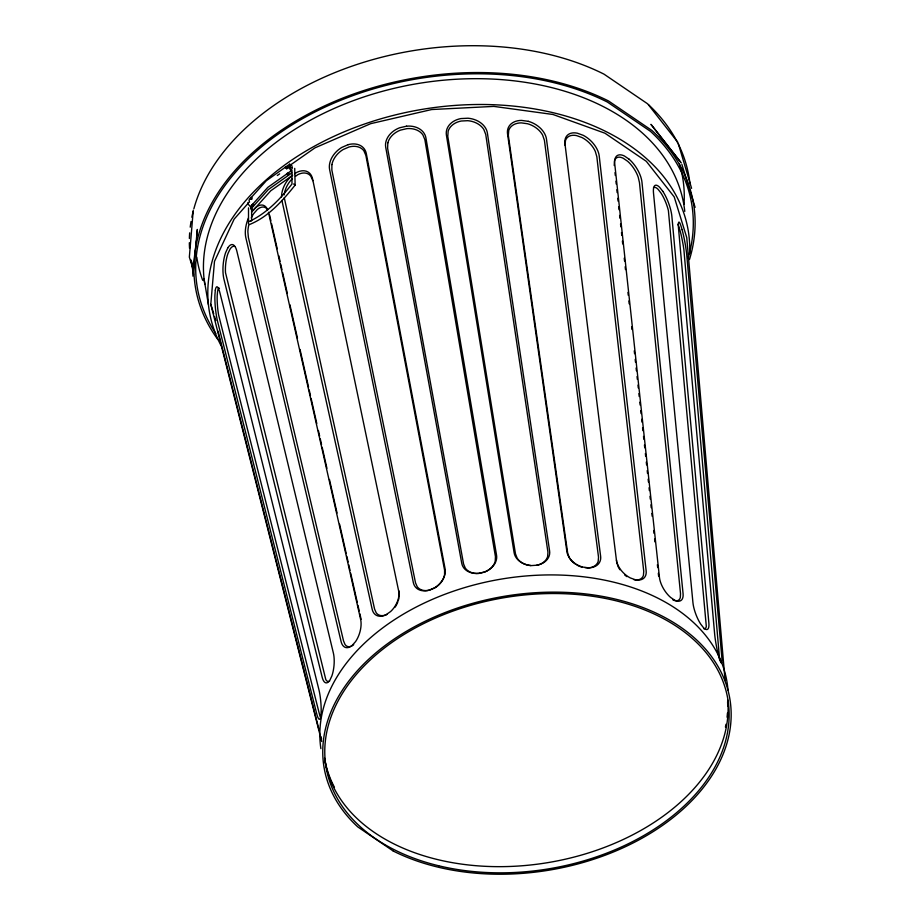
<?xml version="1.0" encoding="UTF-8"?>
<svg xmlns="http://www.w3.org/2000/svg" width="920" height="920" viewBox="0 0 920 920"><rect width="100%" height="100%" fill="white"/><g stroke="black" fill="none" stroke-linecap="round" stroke-linejoin="round"><path stroke-width="1.38" d="M691.587 188.335L678.385 143.819M614.226 165.508L614.468 160.977A19.136 8.878 57.6 0 1 623.162 158.217L627.543 161.195A19.136 8.878 57.6 0 1 638.181 177.089L639.481 182.677L680.524 593.664L680.317 597.551A16.364 7.59 57.6 0 1 672.888 599.897M251.275 198.467L251.033 197.34L250.159 199.007L250.918 199.157L251.896 197.616L251.792 199.433M565.098 145.326L565.466 140.587A19.136 11.592 44 0 1 576.506 135.573L582.015 137.551A19.136 11.592 44 0 1 595.274 151.328L596.85 156.768L643.747 571.354L643.425 575.425A16.364 9.913 44 0 1 633.995 579.715M193.257 210.243L189.347 257.117L192.659 267.835M192.867 276.115L197.351 229.436L196.868 235.071M194.085 267.467L194.568 261.832M195.052 256.197L195.534 250.562M195.902 246.341L196.386 240.706M321.666 741.462L210.795 304.29L214.486 261.383L234.14 219.121L248.423 202.986M287.58 173.983L288.443 174.949L289.041 173.592L288.075 173.351M248.066 202.446L247.756 203.757L250.516 206.666L251.01 208.886L253.702 209.806L270.744 190.785L292.652 175.283M294.722 168.36L295.136 185.092C282.566 200.847 268.272 217.051 249.205 224.652L248.515 223.744L248.515 207.874M251.689 212.06L255.611 207.632A20.688 10.614 -72.7 0 1 267.662 209.771M250.516 206.666L267.789 187.392L291.157 170.833L288.868 167.509L289.052 166.313L290.168 166.405L289.673 164.197L266.294 180.745L249.021 200.031L249.515 202.25M251.01 208.886L268.283 189.6L291.651 173.052L291.157 170.833M277.311 175.513L279.645 173.857M286.661 168.889L290.168 166.405M290.536 164.933L314.985 147.844L370.679 123.671L431.687 109.537L493.856 106.398L552.966 114.482L604.969 133.216L646.323 161.333L674.222 196.926L686.745 237.555L725.098 680.547M294.803 173.73L296.608 172.465A20.688 13.305 -58.2 0 1 312.593 178.952L398.889 592.089M295.469 176.329L297.976 174.57A19.136 12.305 -58.2 0 1 310.856 176.237L312.811 180.653M286.614 166.819L287.477 167.785L286.361 168.578M250.941 221.133L249.745 221.26C266.95 213.026 280.37 198.869 291.962 184.034L291.95 169.855M584.786 567.559L587.466 567.928A16.364 11.592 27 0 0 598.172 561.476L598.529 557.209L544.422 140.334L542.616 135.056A19.136 13.558 27 0 0 527.528 123.74L521.26 122.877A19.136 13.558 27 0 0 508.737 130.433L508.334 135.401L567.663 552.989L569.216 557.52A16.364 11.592 27 0 0 575.678 564.282M291.663 167.808L290.697 167.647L290.524 168.624L291.26 170.154M293.63 183.965L295.136 185.092M289.673 164.197L291.812 165.611L292.411 168.268M648.439 104.788L677.833 142.301M681.329 162.955L650.957 124.349L680.259 161.736M681.881 164.461L695.106 207.345M210.795 304.29L213.716 313.766M214.555 316.48L215.809 320.539M192.683 265.374L191.038 260.038L193.476 274.505M616.929 562.741L617.952 566.248A16.364 9.913 44 0 0 619.931 569.745M320.884 736.563L321.551 738.944M318.297 726.915L319.297 730.71M317.975 725.638L218.028 331.166M269.629 215.199L270.894 220.788M271.526 223.583L277.219 248.756M278.806 255.748L280.071 261.337M280.703 264.132L281.968 269.733M282.601 272.527L287.351 293.503M289.88 304.681L297.482 338.238M300.012 349.428L308.556 387.182M309.189 389.976L310.454 395.565M311.098 398.372L316.791 423.534M318.377 430.525L319.642 436.114M320.275 438.921L321.54 444.509M322.172 447.304L326.922 468.28M329.452 479.469L337.053 513.026M339.584 524.204L346.23 553.575M346.863 556.37L348.128 561.959M348.76 564.753L350.025 570.354M350.658 573.148L357.305 602.508M357.938 605.303L359.202 610.903M359.846 613.697L361.111 619.286M268.456 212.244L360.617 619.332A17.905 9.188 -72.7 0 1 355.568 641.596L352.164 645.426A17.905 9.188 -72.7 0 1 341.055 641.435L245.858 237.774A20.688 10.614 -72.7 0 1 248.423 218.052M281.899 200.41L372.151 609.167A17.905 11.511 -58.2 0 0 385.986 614.779L390.597 611.547A17.905 11.511 -58.2 0 0 398.716 590.582M204.056 278.829L208.414 304.623M616.595 561.568L564.949 143.612A20.688 12.524 44 0 1 577.265 133.17L583.222 135.309A20.688 12.524 44 0 1 599.219 155.963L646.139 570.745A17.905 10.844 44 0 1 635.478 579.795L630.327 577.944A17.905 10.844 44 0 1 616.469 560.061M614.997 172.638L615.307 175.49M615.917 181.183L616.227 184.034M616.848 189.738L617.147 192.59M617.769 198.294L618.079 201.146M618.688 206.85L618.999 209.702M619.62 215.406L619.931 218.258M620.54 223.962L620.851 226.814M621.471 232.518L621.782 235.37M622.391 241.074L622.702 243.927M624.243 258.175L624.553 261.027M625.174 266.731L625.473 269.583M627.946 292.399L628.256 295.251M628.866 300.955L629.176 303.807M631.649 326.611L631.948 329.464M634.259 350.853L634.57 353.705M635.191 359.409L635.501 362.261M636.111 367.966L636.421 370.817M637.043 376.522L637.353 379.373M637.962 385.077L638.273 387.918M638.894 393.622L639.193 396.474M639.814 402.178L640.124 405.03M640.734 410.734L641.044 413.586M641.665 419.29L641.976 422.142M642.585 427.846L642.896 430.698M643.517 436.402L643.827 439.254M644.437 444.958L644.747 447.81M645.369 453.514L645.668 456.354M646.288 462.058L646.599 464.91M647.22 470.614L647.519 473.466M648.14 479.171L648.45 482.022M649.06 487.726L649.37 490.578M649.991 496.282L650.302 499.134M650.911 504.838L651.222 507.69M651.843 513.394L652.154 516.246M653.694 530.495L653.994 533.347M654.615 539.051L654.925 541.903M657.386 564.719L657.696 567.571M658.317 573.275L658.628 576.127M719.647 659.801L683.882 249.584A19.136 2.024 79.5 0 0 680.156 230.977L678.833 226.677A19.136 2.024 79.5 0 0 677.73 224.319M398.935 593.308L399.073 596.942M284.268 197.719L374.578 609.097L376.257 612.893A16.364 10.522 -58.2 0 0 387.262 614.307M251.62 207.989L251.631 220.639M688.068 258.209A250.711 169.05 -9.6 0 0 650.497 131.364L607.372 102.039A250.711 169.05 -9.6 0 0 297.747 121.44A250.711 169.05 -9.6 0 0 215.786 333.523M689.482 259.509A252.54 170.28 -9.6 0 0 652.004 130.536L608.557 100.993A252.54 170.28 -9.6 0 0 293.008 122.739A252.54 170.28 -9.6 0 0 217.879 339.537M679.489 164.047A246.192 166.014 -9.6 0 1 684.008 204.367M202.687 280.301A246.192 166.014 -9.6 0 1 196.788 257.117M189.543 248.331A252.54 170.28 -9.6 0 1 189.347 242.742M189.382 238.521A252.54 170.28 -9.6 0 1 189.669 232.852M190.221 227.171A252.54 170.28 -9.6 0 1 191.049 221.49M191.843 217.235A252.54 170.28 -9.6 0 1 193.131 211.588M193.855 208.794A252.54 170.28 -9.6 0 1 604.026 74.163L647.461 103.707A252.54 170.28 -9.6 0 1 689.931 183.77M320.884 748.65A205.781 138.759 -9.6 0 1 508.403 577.978A205.781 138.759 -9.6 0 1 727.984 690.172M727.72 700.085A203.745 137.39 -9.6 0 1 541.397 863.627A203.745 137.39 -9.6 0 1 324.565 757.999M727.594 701.787A203.745 137.39 -9.6 0 1 727.697 705.962M727.456 712.988A203.745 137.39 -9.6 0 1 727.053 717.22M725.983 724.27A203.745 137.39 -9.6 0 1 725.42 727.076M334.443 787.29A203.745 137.39 -9.6 0 1 325.059 761.024M221.076 345.655A242.822 163.737 -9.6 0 1 412.286 111.159A242.822 163.737 -9.6 0 1 689.644 253.862M204.792 284.452A242.822 163.737 -9.6 0 1 422.993 82.731A242.822 163.737 -9.6 0 1 684.768 211.427M219.431 288.259A19.136 3.197 84.6 0 0 217.58 291.272L217.189 295.815A19.136 3.197 84.6 0 0 218.558 314.743L319.872 715.852A16.364 2.725 84.6 0 0 320.93 717.473M234.692 246.422A19.136 6.704 -84.8 0 0 229.965 249.251L227.884 253.724A19.136 6.704 -84.8 0 0 225.492 272.63L325.829 679.673A16.364 5.739 -84.8 0 0 329.613 681.122M267.513 209.553A19.136 9.821 -72.7 0 0 257.393 209.438L253.759 213.543A19.136 9.821 -72.7 0 0 251.275 217.913M248.687 225.411A19.136 9.821 -72.7 0 0 247.871 231.748L248.377 237.452L343.528 640.906L345.058 644.552A16.364 8.395 -72.7 0 0 353.717 644.655M281.543 196.926A20.688 13.305 -58.2 0 1 291.283 176.191M284.165 194.89A19.136 12.305 -58.2 0 1 292.135 178.894M398.877 598.207A16.364 10.522 -58.2 0 1 398.222 600.829M397.762 602.117A16.364 10.522 -58.2 0 1 395.117 607.131M530.886 565.501A17.905 13.719 5.9 0 1 514.119 552.713L446.395 135.056A20.688 15.847 5.9 0 1 460.897 118.576L468.015 118.22A20.688 15.847 5.9 0 1 487.381 132.998L549.596 550.919A17.905 13.719 5.9 0 1 537.038 565.191L530.828 565.627A16.364 12.535 5.9 0 1 517.155 558.175L515.476 553.828L447.787 136.379L448.155 131.203A19.136 14.662 5.9 0 1 461.207 121.026L467.797 120.692A19.136 14.662 5.9 0 1 483.793 129.409L485.748 134.47L547.941 552.195L547.618 556.646A16.364 12.535 5.9 0 1 536.463 565.34M582.118 567.191A16.364 11.592 27 0 1 576.886 565.018M626.934 576.633A16.364 9.913 44 0 1 624.692 574.942M703.708 628.682A16.364 4.795 69.1 0 0 706.307 626.324L668.403 210.611A19.136 5.612 69.1 0 0 661.02 193.073L658.064 189.302A19.136 5.612 69.1 0 0 653.487 187.772M331.901 164.577L331.855 170.096L415.518 582.866L417.277 586.833A16.364 11.983 -39.8 0 0 429.962 590.007L435.01 587.822A16.364 11.983 -39.8 0 0 444.555 575L444.601 570.25L365.861 155.342L363.825 150.719A19.136 14.018 -39.8 0 0 348.979 147.004L343.079 149.569A19.136 14.018 -39.8 0 0 331.901 164.577M387.837 142.841L387.596 148.223L463.576 564.017L465.336 568.18A16.364 12.673 -17.7 0 0 478.94 573.401L484.46 572.125A16.364 12.673 -17.7 0 0 495.224 561.257L495.443 556.634L424.856 139.587L422.809 134.745A19.136 14.823 -17.7 0 0 406.893 128.627L400.43 130.134A19.136 14.823 -17.7 0 0 387.837 142.841M251.677 204.792L251.93 205.919L252.793 204.251L251.677 204.792M252.54 205.056L252.793 206.183L253.655 204.516L252.54 205.056M215.326 290.18L214.9 295.09A20.688 3.45 84.6 0 0 217.603 321.517L316.71 713.724A17.905 2.99 84.6 0 0 320.781 716.381L321.149 712.126A17.905 2.99 84.6 0 0 318.815 689.241L220.029 293.238A20.688 3.45 84.6 0 0 215.326 290.18M285.418 167.014L285.671 168.142L286.89 166.635L285.418 167.014M286.89 173.558L287.143 174.685L288.351 173.167L286.89 173.558M227.884 247.779L225.63 252.609A20.688 7.245 -84.8 0 0 223.928 279.082L322.138 677.097A17.905 6.279 -84.8 0 0 329.935 680.087L331.878 675.901A17.905 6.279 -84.8 0 0 333.362 652.981L236.877 251.229A20.688 7.245 -84.8 0 0 227.884 247.779M348.105 144.681L341.722 147.453A20.688 15.145 -39.8 0 0 329.601 169.521L413.31 582.498A17.905 13.11 -39.8 0 0 429.065 590.203L434.585 587.811A17.905 13.11 -39.8 0 0 445.084 568.709L366.309 153.594A20.688 15.145 -39.8 0 0 348.105 144.681M406.559 126.178L399.579 127.799A20.688 16.019 -17.7 0 0 385.71 147.234L461.736 563.235A17.905 13.869 -17.7 0 0 478.492 573.401L484.541 571.998A17.905 13.869 -17.7 0 0 496.547 555.174L425.925 137.919A20.688 16.019 -17.7 0 0 406.559 126.178M528.264 121.325L521.502 120.405A20.688 14.662 27 0 0 507.529 133.826L566.892 551.62A17.905 12.684 27 0 0 582.67 567.053L588.524 567.847A17.905 12.684 27 0 0 600.622 556.232L546.491 139.15A20.688 14.662 27 0 0 528.264 121.325M629.119 159.206L624.393 155.986A20.688 9.591 57.6 0 0 614.732 163.76L659.456 577.438A17.905 8.303 57.6 0 0 670.599 597.425L674.693 600.208A17.905 8.303 57.6 0 0 683.054 593.481L641.987 182.298A20.688 9.591 57.6 0 0 629.119 159.206M393.265 851.046L357.868 826.976A205.781 138.759 -9.6 0 1 494.638 598.069A205.781 138.759 -9.6 0 1 723.361 753.595A205.781 138.759 -9.6 0 1 393.265 851.046M662.848 191.383L659.651 187.312A20.688 6.072 69.1 0 0 653.487 192.889L692.932 602.565A17.905 5.255 69.1 0 0 700.752 624.174L703.512 627.705A17.905 5.255 69.1 0 0 708.86 622.874L671.876 216.349A20.688 6.072 69.1 0 0 662.848 191.383M682.099 229.666L680.662 225.009A20.688 2.185 79.5 0 0 678.581 229.022L714.621 633.754A17.905 1.886 79.5 0 0 718.727 656.385L719.969 660.41A17.905 1.886 79.5 0 0 721.774 656.938L686.837 255.806A20.688 2.185 79.5 0 0 682.099 229.666M438.656 865.766A203.745 137.39 -9.6 0 0 728.629 704.904A203.745 137.39 -9.6 0 0 413.586 628.877A203.745 137.39 -9.6 0 0 438.656 865.766"/></g></svg>
